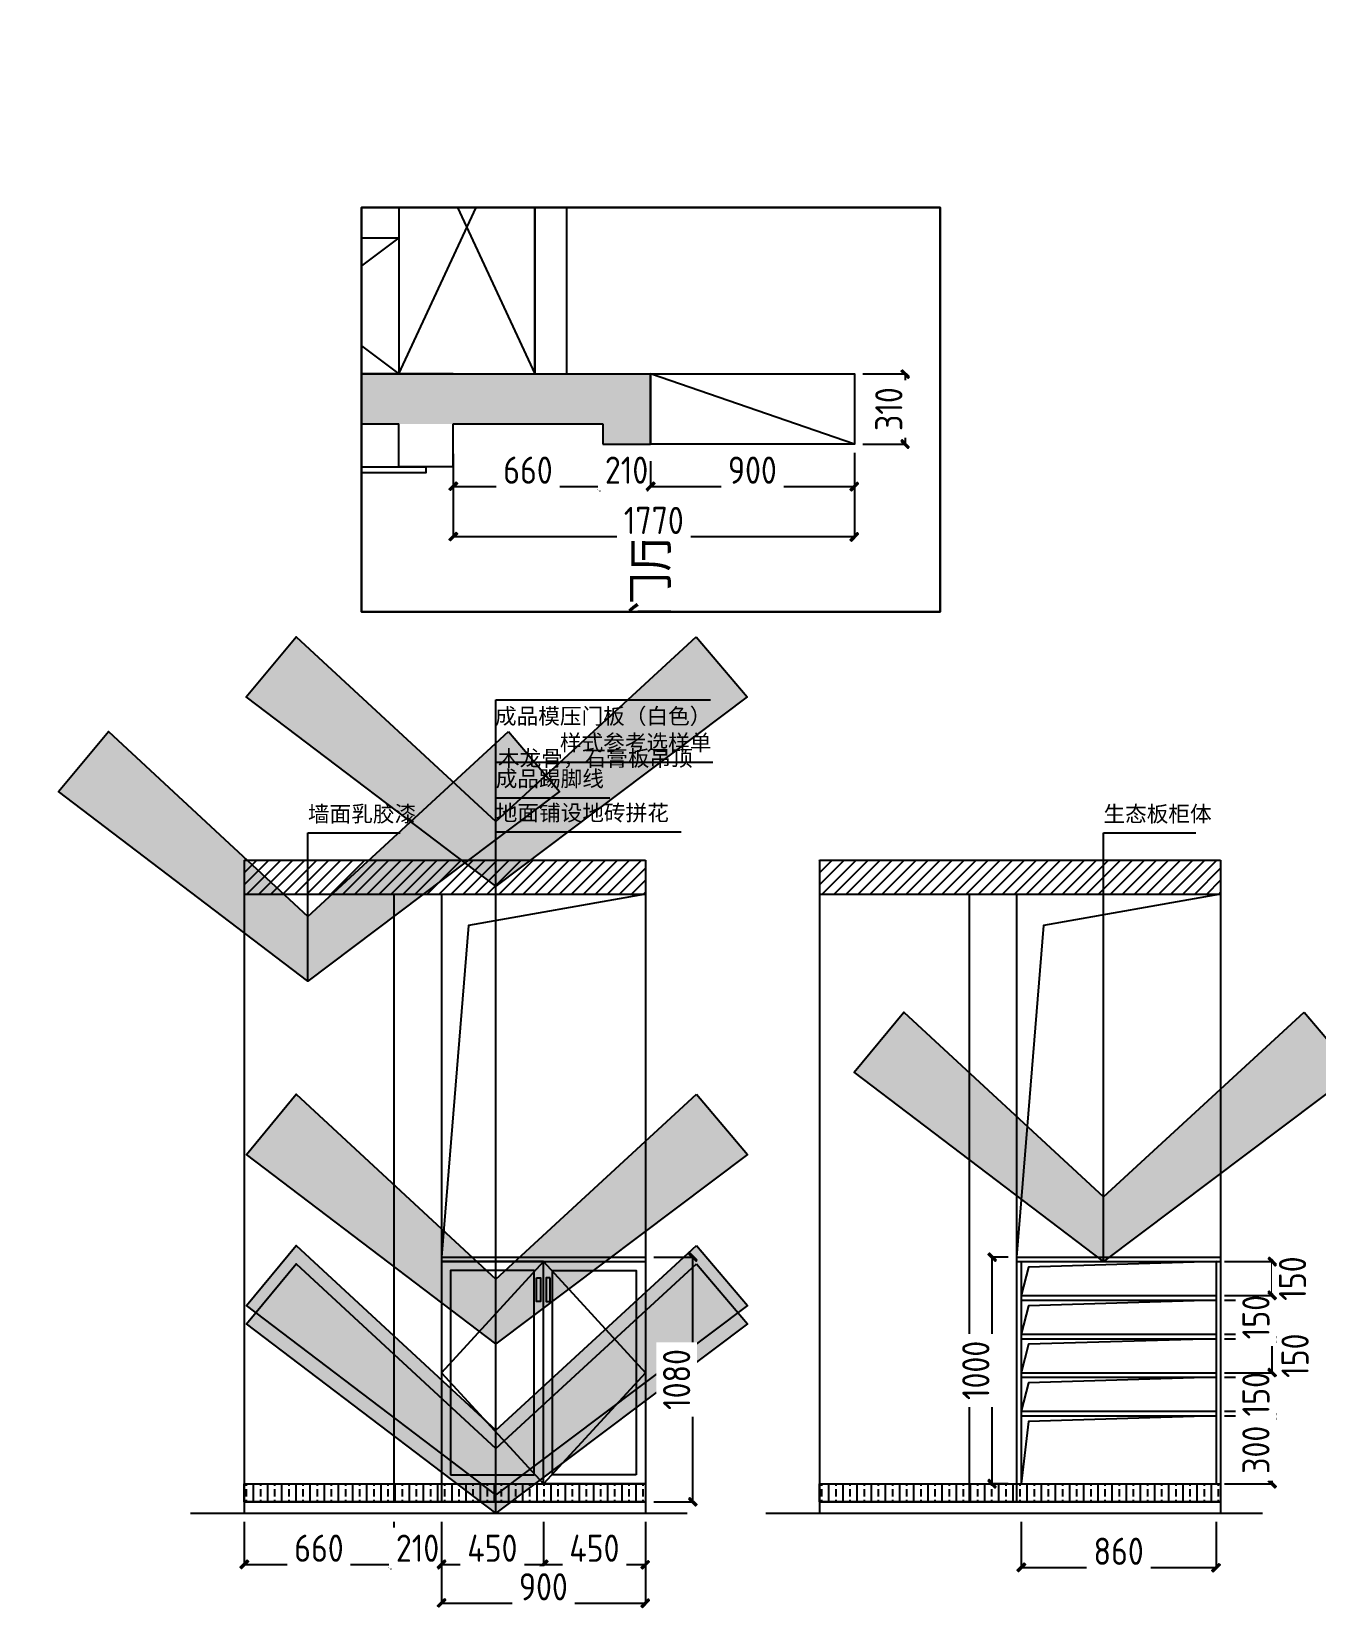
# Model space of a CAD drawing. Extents: x -74236 to 286982, y -14633 to 132816.
# Drawn here: x 125317 to 130981, y 121894 to 128843 of the extents above; entities that cross this region are included whole.
import ezdxf
from ezdxf.xclip import XClip

# ---------------------------------------------------------------- set-up
doc = ezdxf.new("R2010")
doc.units = 0
doc.header["$LTSCALE"] = 10
doc.header["$MEASUREMENT"] = 0
doc.header["$XCLIPFRAME"] = 2
doc.header["$PDSIZE"] = 5
for name, color, linetype in [('10立面', 3, 'Continuous'), ('1活动家具', 4, 'Continuous'), ('2改建新建', 7, 'Continuous'), ('5顶面布置', 3, 'Continuous'), ('图框', 4, 'Continuous')]:
    doc.layers.add(name, color=color, linetype=linetype)
doc.styles.add('pw50', font='simhei.ttf', dxfattribs={"height": 100})
doc.styles.get("Standard").update_dxf_attribs({"font": 'gbenor.shx', "bigfont": 'gbcbig.shx'})
doc.dimstyles.new('pw40', dxfattribs={"dimscale": 40, "dimtxt": 1.8, "dimasz": 0.04, "dimexe": 0, "dimexo": 0.625, "dimgap": 0.2, "dimtad": 1, "dimdec": 0, "dimrnd": 0.05, "dimdsep": 46, "dimtxsty": 'Standard', "dimblk": 'BZ', "dimcen": 0.06, "dimclrd": 127, "dimclre": 127, "dimclrt": 1, "dimadec": 0, "dimazin": 0, "dimtfac": 1, "dimtdec": 0, "dimtix": 1, "dimtmove": 2, "dimatfit": 3, "dimldrblk": 'jt', "dimfxl": 1, "dimtvp": 1, "dimtolj": 1, "dimtzin": 0, "dimarcsym": 0})
doc.dimstyles.new('wl20', dxfattribs={"dimscale": 60, "dimtxt": 1.8, "dimasz": 0.03, "dimexe": 0, "dimexo": 0.625, "dimgap": 0.2, "dimtad": 1, "dimdec": 0, "dimrnd": 0.05, "dimdsep": 46, "dimtxsty": 'Standard', "dimblk": 'BZ', "dimcen": 0.06, "dimclrd": 127, "dimclre": 127, "dimclrt": 1, "dimadec": 0, "dimazin": 0, "dimtfac": 1, "dimtdec": 0, "dimtix": 1, "dimtmove": 2, "dimatfit": 3, "dimldrblk": 'jt', "dimfxl": 1, "dimtvp": 1, "dimtfill": 1, "dimtolj": 1, "dimtzin": 0, "dimarcsym": 0})

# ---------------------------------------------------------------- blocks, each defined once
blk = doc.blocks.new('adsz')
h = blk.add_hatch(color=251)
h.dxf.hatch_style = 1
h.paths.add_polyline_path([(98345.7, 130009.6), (99635.7, 130009.6), (99635.7, 129691.9), (99855.7, 129691.9), (99855.7, 130009.6), (99855.7, 130229.6), (98125.7, 130229.6), (98125.7, 128609.6), (98125.7, 128369.6), (98125.7, 127709.6), (98035.7, 127709.6), (98035.7, 127499.6), (98345.7, 127499.6)])
at = {"color": 0}
for p, q in [((98125.7, 130229.6), (98125.7, 128609.6)), ((98345.7, 130009.6), (98345.7, 127499.6)), ((97935.7, 128609.6), (98125.7, 128609.6)), ((97935.7, 128369.6), (97935.7, 128609.6)), ((98345.7, 128369.6), (98345.7, 128609.6)), ((97935.7, 128369.6), (98125.7, 128369.6)), ((98125.7, 128369.6), (98125.7, 127709.6)), ((99635.7, 128009.6), (98345.7, 128009.6)), ((99635.7, 127869.6), (98345.7, 127869.6)), ((98125.7, 127709.6), (98035.7, 127709.6)), ((98035.7, 127709.6), (98035.7, 127499.6)), ((98345.7, 127499.6), (98035.7, 127499.6))]:
    blk.add_line(p, q, dxfattribs=at)
at = {"color": 1}
blk.add_lwpolyline([(97935.7, 129389.6), (97935.7, 128489.6), (97910.4, 128489.6), (97910.4, 129389.6)], close=True, dxfattribs=at)
at = {"color": 251}
blk.add_arc((97935.7, 128489.6), 900, 90, 180, dxfattribs=at)
at = {"layer": '1活动家具', "color": 251}
for p, q in [((98945.7, 128609.6), (98345.7, 129409.6)), ((98945.7, 129409.6), (98345.7, 128609.6)), ((99635.7, 128609.6), (98345.7, 128009.6)), ((98345.7, 128609.6), (99635.7, 128009.6)), ((98035.7, 126599.6), (98345.7, 127499.6))]:
    blk.add_line(p, q, dxfattribs=at)
at = {"layer": '1活动家具'}
for points in [[(98945.7, 128609.6), (98345.7, 128609.6), (98345.7, 129409.6), (98945.7, 129409.6)], [(99635.7, 128609.6), (98345.7, 128609.6), (98345.7, 128009.6), (99635.7, 128009.6)], [(98035.7, 127499.6), (98345.7, 127499.6), (98345.7, 126599.6), (98035.7, 126599.6)]]:
    blk.add_lwpolyline(points, close=True, dxfattribs=at)
at = {"layer": '1活动家具', "color": 1, "insert": (97268.5, 127408.2), "char_height": 150, "width": 1275.139, "attachment_point": 7, "style": 'pw50'}
blk.add_mtext('门厅', dxfattribs=at)
blk = doc.blocks.new('BZ')
at = {"layer": '图框', "linetype": 'Continuous'}
blk.add_hatch(color=2, dxfattribs=at).paths.add_polyline_path([(9.6, 6.5), (6.6, 9.4), (-10.5, -7.5), (-7.4, -10.7)])
blk.add_lwpolyline([(-7.4, -10.7), (9.6, 6.5), (6.6, 9.4), (-10.5, -7.5), (-7.4, -10.7)], dxfattribs=at)
blk = doc.blocks.new('*D100')
at = {"layer": '1活动家具', "color": 127, "lineweight": -2, "transparency": 16777216}
for p, q in [((126255.2, 122271.5), (126255.2, 122083.1)), ((126915.2, 122271.5), (126915.2, 122083.1)), ((126257, 122083.1), (126913.4, 122083.1))]:
    blk.add_line(p, q, dxfattribs=at)
at = {"layer": 'Defpoints', "color": 0, "transparency": 16777216}
for p in [(126255.2, 122309), (126915.2, 122309), (126915.2, 122083.1)]:
    blk.add_point(p, dxfattribs=at)
at = {"layer": '1活动家具', "color": 127, "lineweight": -2, "transparency": 16777216, "xscale": 1.8, "yscale": 1.8, "zscale": 1.8, "rotation": 180}
blk.add_blockref('BZ', (126255.2, 122083.1), dxfattribs=at)
at = {"layer": '1活动家具', "color": 127, "lineweight": -2, "transparency": 16777216, "xscale": 1.8, "yscale": 1.8, "zscale": 1.8}
blk.add_blockref('BZ', (126915.2, 122083.1), dxfattribs=at)
at = {"layer": '1活动家具', "color": 1, "transparency": 16777216, "insert": (126585.2, 122155.1), "char_height": 120, "attachment_point": 5, "bg_fill": 3, "box_fill_scale": 1.25, "bg_fill_color": 256, "bg_fill_true_color": 13158600, "bg_fill_transparency": 0}
blk.add_mtext('\\A1;660', dxfattribs=at)
blk = doc.blocks.new('jt')
at = {"layer": '图框', "linetype": 'Continuous'}
blk.add_hatch(color=2, dxfattribs=at).paths.add_polyline_path([(-22, 17.7), (-16.7, 22.2), (0, 0), (-16.7, -22), (-22, -17.6), (-5.7, 0)])
blk.add_lwpolyline([(-22, 17.7), (-16.7, 22.2), (0, 0), (-16.7, -22), (-22, -17.6), (-5.7, 0), (-22, 17.7)], dxfattribs=at)
blk = doc.blocks.new('*D101')
at = {"layer": '1活动家具', "color": 127, "lineweight": -2, "transparency": 16777216}
for p, q in [((126915.2, 122271.5), (126915.2, 122083.1)), ((127125.2, 122271.5), (127125.2, 122083.1)), ((126917, 122083.1), (127123.4, 122083.1))]:
    blk.add_line(p, q, dxfattribs=at)
at = {"layer": 'Defpoints', "color": 0, "transparency": 16777216}
for p in [(126915.2, 122309), (127125.2, 122309)]:
    blk.add_point(p, dxfattribs=at)
at = {"layer": '1活动家具', "color": 127, "lineweight": -2, "transparency": 16777216, "xscale": 1.8, "yscale": 1.8, "zscale": 1.8, "rotation": 180}
blk.add_blockref('BZ', (126915.2, 122083.1), dxfattribs=at)
at = {"layer": '1活动家具', "color": 127, "lineweight": -2, "transparency": 16777216, "xscale": 1.8, "yscale": 1.8, "zscale": 1.8}
blk.add_blockref('BZ', (127125.2, 122083.1), dxfattribs=at)
at = {"layer": '1活动家具', "color": 1, "transparency": 16777216, "insert": (127020.2, 122155.1), "char_height": 120, "attachment_point": 5, "bg_fill": 3, "box_fill_scale": 1.25, "bg_fill_color": 256, "bg_fill_true_color": 13158600, "bg_fill_transparency": 0}
blk.add_mtext('\\A1;210', dxfattribs=at)
at = {"layer": 'Defpoints', "color": 0, "transparency": 16777216}
blk.add_point((127125.2, 122083.1), dxfattribs=at)
blk = doc.blocks.new('*D102')
at = {"layer": '1活动家具', "color": 127, "lineweight": -2, "transparency": 16777216}
for p, q in [((127125.2, 122271.5), (127125.2, 122083.1)), ((127575.2, 122271.5), (127575.2, 122083.1)), ((127127, 122083.1), (127573.4, 122083.1))]:
    blk.add_line(p, q, dxfattribs=at)
at = {"layer": 'Defpoints', "color": 0, "transparency": 16777216}
for p in [(127125.2, 122309), (127575.2, 122309), (127575.2, 122083.1)]:
    blk.add_point(p, dxfattribs=at)
at = {"layer": '1活动家具', "color": 127, "lineweight": -2, "transparency": 16777216, "xscale": 1.8, "yscale": 1.8, "zscale": 1.8, "rotation": 180}
blk.add_blockref('BZ', (127125.2, 122083.1), dxfattribs=at)
at = {"layer": '1活动家具', "color": 127, "lineweight": -2, "transparency": 16777216, "xscale": 1.8, "yscale": 1.8, "zscale": 1.8}
blk.add_blockref('BZ', (127575.2, 122083.1), dxfattribs=at)
at = {"layer": '1活动家具', "color": 1, "transparency": 16777216, "insert": (127350.2, 122155.1), "char_height": 120, "attachment_point": 5, "bg_fill": 3, "box_fill_scale": 1.25, "bg_fill_color": 256, "bg_fill_true_color": 13158600, "bg_fill_transparency": 0}
blk.add_mtext('\\A1;450', dxfattribs=at)
blk = doc.blocks.new('*D103')
at = {"layer": '1活动家具', "color": 127, "lineweight": -2, "transparency": 16777216}
for p, q in [((127575.2, 122271.5), (127575.2, 122083.1)), ((128025.2, 122271.5), (128025.2, 122083.1)), ((127577, 122083.1), (128023.4, 122083.1))]:
    blk.add_line(p, q, dxfattribs=at)
at = {"layer": 'Defpoints', "color": 0, "transparency": 16777216}
for p in [(127575.2, 122309), (128025.2, 122309), (128025.2, 122083.1)]:
    blk.add_point(p, dxfattribs=at)
at = {"layer": '1活动家具', "color": 127, "lineweight": -2, "transparency": 16777216, "xscale": 1.8, "yscale": 1.8, "zscale": 1.8, "rotation": 180}
blk.add_blockref('BZ', (127575.2, 122083.1), dxfattribs=at)
at = {"layer": '1活动家具', "color": 127, "lineweight": -2, "transparency": 16777216, "xscale": 1.8, "yscale": 1.8, "zscale": 1.8}
blk.add_blockref('BZ', (128025.2, 122083.1), dxfattribs=at)
at = {"layer": '1活动家具', "color": 1, "transparency": 16777216, "insert": (127800.2, 122155.1), "char_height": 120, "attachment_point": 5, "bg_fill": 3, "box_fill_scale": 1.25, "bg_fill_color": 256, "bg_fill_true_color": 13158600, "bg_fill_transparency": 0}
blk.add_mtext('\\A1;450', dxfattribs=at)
blk = doc.blocks.new('*D104')
at = {"layer": '1活动家具', "color": 127, "lineweight": -2, "transparency": 16777216}
for p, q in [((127125.2, 122271.5), (127125.2, 121912.9)), ((128025.2, 122271.5), (128025.2, 121912.9)), ((127127, 121912.9), (128023.4, 121912.9))]:
    blk.add_line(p, q, dxfattribs=at)
at = {"layer": 'Defpoints', "color": 0, "transparency": 16777216}
for p in [(127125.2, 122309), (128025.2, 122309), (128025.2, 121912.9)]:
    blk.add_point(p, dxfattribs=at)
at = {"layer": '1活动家具', "color": 127, "lineweight": -2, "transparency": 16777216, "xscale": 1.8, "yscale": 1.8, "zscale": 1.8, "rotation": 180}
blk.add_blockref('BZ', (127125.2, 121912.9), dxfattribs=at)
at = {"layer": '1活动家具', "color": 127, "lineweight": -2, "transparency": 16777216, "xscale": 1.8, "yscale": 1.8, "zscale": 1.8}
blk.add_blockref('BZ', (128025.2, 121912.9), dxfattribs=at)
at = {"layer": '1活动家具', "color": 1, "transparency": 16777216, "insert": (127575.2, 121984.9), "char_height": 120, "attachment_point": 5, "bg_fill": 3, "box_fill_scale": 1.25, "bg_fill_color": 256, "bg_fill_true_color": 13158600, "bg_fill_transparency": 0}
blk.add_mtext('\\A1;900', dxfattribs=at)
blk = doc.blocks.new('*D105')
at = {"layer": '1活动家具', "color": 127, "lineweight": -2, "transparency": 16777216}
for p, q in [((128062.7, 123439), (128235, 123439)), ((128235, 122360.8), (128235, 123437.2)), ((128062.7, 122359), (128235, 122359))]:
    blk.add_line(p, q, dxfattribs=at)
at = {"layer": 'Defpoints', "color": 0, "transparency": 16777216}
for p in [(128025.2, 123439), (128235, 123439), (128025.2, 122359)]:
    blk.add_point(p, dxfattribs=at)
at = {"layer": '1活动家具', "color": 127, "lineweight": -2, "transparency": 16777216, "xscale": 1.8, "yscale": 1.8, "zscale": 1.8}
for p, rotation in [((128235, 123439), 90), ((128235, 122359), 270)]:
    blk.add_blockref('BZ', p, dxfattribs=dict(at, rotation=rotation))
at = {"layer": '1活动家具', "color": 1, "transparency": 16777216, "insert": (128163, 122899), "char_height": 120, "attachment_point": 5, "rotation": 90, "bg_fill": 3, "box_fill_scale": 1.25, "bg_fill_color": 256, "bg_fill_true_color": 13158600, "bg_fill_transparency": 0}
blk.add_mtext('\\A1;1080', dxfattribs=at)
blk = doc.blocks.new('*D106')
at = {"layer": '1活动家具', "color": 127, "lineweight": -2, "transparency": 16777216}
for p, q in [((130580.3, 122739), (130790.3, 122739)), ((130790.3, 122440.8), (130790.3, 122737.2)), ((130580.3, 122439), (130790.3, 122439))]:
    blk.add_line(p, q, dxfattribs=at)
at = {"layer": 'Defpoints', "color": 0, "transparency": 16777216}
for p in [(130542.8, 122739), (130542.8, 122439)]:
    blk.add_point(p, dxfattribs=at)
at = {"layer": '1活动家具', "color": 127, "lineweight": -2, "transparency": 16777216, "xscale": 1.8, "yscale": 1.8, "zscale": 1.8}
for p, rotation in [((130790.3, 122739), 90), ((130790.3, 122439), 270)]:
    blk.add_blockref('BZ', p, dxfattribs=dict(at, rotation=rotation))
at = {"layer": '1活动家具', "color": 1, "transparency": 16777216, "insert": (130718.3, 122589), "char_height": 120, "attachment_point": 5, "rotation": 90, "bg_fill": 3, "box_fill_scale": 1.25, "bg_fill_color": 256, "bg_fill_true_color": 13158600, "bg_fill_transparency": 0}
blk.add_mtext('\\A1;300', dxfattribs=at)
at = {"layer": 'Defpoints', "color": 0, "transparency": 16777216}
blk.add_point((130790.3, 122739), dxfattribs=at)
blk = doc.blocks.new('*D107')
at = {"layer": '1活动家具', "color": 127, "lineweight": -2, "transparency": 16777216}
for p, q in [((130580.3, 122909), (130790.3, 122909)), ((130790.3, 122910.8), (130790.3, 122912.6)), ((130790.3, 122759), (130790.3, 122909)), ((130580.3, 122759), (130790.3, 122759)), ((130790.3, 122757.2), (130790.3, 122755.4))]:
    blk.add_line(p, q, dxfattribs=at)
at = {"layer": 'Defpoints', "color": 0, "transparency": 16777216}
for p in [(130542.8, 122909), (130542.8, 122759)]:
    blk.add_point(p, dxfattribs=at)
at = {"layer": '1活动家具', "color": 127, "lineweight": -2, "transparency": 16777216, "xscale": 1.8, "yscale": 1.8, "zscale": 1.8}
for p, rotation in [((130790.3, 122909), 270), ((130790.3, 122759), 90)]:
    blk.add_blockref('BZ', p, dxfattribs=dict(at, rotation=rotation))
at = {"layer": '1活动家具', "color": 1, "transparency": 16777216, "insert": (130718.3, 122834), "char_height": 120, "attachment_point": 5, "rotation": 90, "bg_fill": 3, "box_fill_scale": 1.25, "bg_fill_color": 256, "bg_fill_true_color": 13158600, "bg_fill_transparency": 0}
blk.add_mtext('\\A1;150', dxfattribs=at)
at = {"layer": 'Defpoints', "color": 0, "transparency": 16777216}
blk.add_point((130790.3, 122909), dxfattribs=at)
blk = doc.blocks.new('*D108')
at = {"layer": '1活动家具', "color": 127, "lineweight": -2, "transparency": 16777216}
for p, q in [((130580.3, 123079), (130790.3, 123079)), ((130790.3, 122930.8), (130790.3, 123077.2)), ((130580.3, 122929), (130790.3, 122929))]:
    blk.add_line(p, q, dxfattribs=at)
at = {"layer": 'Defpoints', "color": 0, "transparency": 16777216}
for p in [(130542.8, 123079), (130542.8, 122929)]:
    blk.add_point(p, dxfattribs=at)
at = {"layer": '1活动家具', "color": 1, "transparency": 16777216, "insert": (130891.1, 123004), "char_height": 120, "attachment_point": 5, "rotation": 90, "bg_fill": 3, "box_fill_scale": 1.25, "bg_fill_color": 256, "bg_fill_true_color": 13158600, "bg_fill_transparency": 0}
blk.add_mtext('\\A1;150', dxfattribs=at)
at = {"layer": 'Defpoints', "color": 0, "transparency": 16777216}
blk.add_point((130790.3, 123079), dxfattribs=at)
at = {"layer": '1活动家具', "color": 127, "lineweight": -2, "transparency": 16777216, "xscale": 1.8, "yscale": 1.8, "zscale": 1.8}
for p, rotation in [((130790.3, 123079), 90), ((130790.3, 122929), 270)]:
    blk.add_blockref('BZ', p, dxfattribs=dict(at, rotation=rotation))
blk = doc.blocks.new('*D109')
at = {"layer": '1活动家具', "color": 127, "lineweight": -2, "transparency": 16777216}
for p, q in [((130580.3, 123249), (130790.3, 123249)), ((130790.3, 123250.8), (130790.3, 123252.6)), ((130790.3, 123099), (130790.3, 123249)), ((130580.3, 123099), (130790.3, 123099)), ((130790.3, 123097.2), (130790.3, 123095.4))]:
    blk.add_line(p, q, dxfattribs=at)
at = {"layer": 'Defpoints', "color": 0, "transparency": 16777216}
for p in [(130542.8, 123249), (130542.8, 123099)]:
    blk.add_point(p, dxfattribs=at)
at = {"layer": '1活动家具', "color": 127, "lineweight": -2, "transparency": 16777216, "xscale": 1.8, "yscale": 1.8, "zscale": 1.8}
for p, rotation in [((130790.3, 123249), 270), ((130790.3, 123099), 90)]:
    blk.add_blockref('BZ', p, dxfattribs=dict(at, rotation=rotation))
at = {"layer": '1活动家具', "color": 1, "transparency": 16777216, "insert": (130718.3, 123174), "char_height": 120, "attachment_point": 5, "rotation": 90, "bg_fill": 3, "box_fill_scale": 1.25, "bg_fill_color": 256, "bg_fill_true_color": 13158600, "bg_fill_transparency": 0}
blk.add_mtext('\\A1;150', dxfattribs=at)
at = {"layer": 'Defpoints', "color": 0, "transparency": 16777216}
blk.add_point((130790.3, 123249), dxfattribs=at)
blk = doc.blocks.new('*D110')
at = {"layer": '1活动家具', "color": 127, "lineweight": -2, "transparency": 16777216}
for p, q in [((130580.3, 123419), (130790.3, 123419)), ((130790.3, 123270.8), (130790.3, 123417.2)), ((130580.3, 123269), (130790.3, 123269))]:
    blk.add_line(p, q, dxfattribs=at)
at = {"layer": 'Defpoints', "color": 0, "transparency": 16777216}
for p in [(130542.8, 123419), (130542.8, 123269)]:
    blk.add_point(p, dxfattribs=at)
at = {"layer": '1活动家具', "color": 1, "transparency": 16777216, "insert": (130879.8, 123344), "char_height": 120, "attachment_point": 5, "rotation": 90, "bg_fill": 3, "box_fill_scale": 1.25, "bg_fill_color": 256, "bg_fill_true_color": 13158600, "bg_fill_transparency": 0}
blk.add_mtext('\\A1;150', dxfattribs=at)
at = {"layer": 'Defpoints', "color": 0, "transparency": 16777216}
blk.add_point((130790.3, 123419), dxfattribs=at)
at = {"layer": '1活动家具', "color": 127, "lineweight": -2, "transparency": 16777216, "xscale": 1.8, "yscale": 1.8, "zscale": 1.8}
for p, rotation in [((130790.3, 123419), 90), ((130790.3, 123269), 270)]:
    blk.add_blockref('BZ', p, dxfattribs=dict(at, rotation=rotation))
blk = doc.blocks.new('*D111')
at = {"layer": '1活动家具', "color": 127, "lineweight": -2, "transparency": 16777216}
for p, q in [((129682.8, 122271.5), (129682.8, 122069.6)), ((130542.8, 122271.5), (130542.8, 122069.6)), ((129684.6, 122069.6), (130541, 122069.6))]:
    blk.add_line(p, q, dxfattribs=at)
at = {"layer": 'Defpoints', "color": 0, "transparency": 16777216}
for p in [(129682.8, 122309), (130542.8, 122309), (130542.8, 122069.6)]:
    blk.add_point(p, dxfattribs=at)
at = {"layer": '1活动家具', "color": 127, "lineweight": -2, "transparency": 16777216, "xscale": 1.8, "yscale": 1.8, "zscale": 1.8, "rotation": 180}
blk.add_blockref('BZ', (129682.8, 122069.6), dxfattribs=at)
at = {"layer": '1活动家具', "color": 127, "lineweight": -2, "transparency": 16777216, "xscale": 1.8, "yscale": 1.8, "zscale": 1.8}
blk.add_blockref('BZ', (130542.8, 122069.6), dxfattribs=at)
at = {"layer": '1活动家具', "color": 1, "transparency": 16777216, "insert": (130112.8, 122141.6), "char_height": 120, "attachment_point": 5, "bg_fill": 3, "box_fill_scale": 1.25, "bg_fill_color": 256, "bg_fill_true_color": 13158600, "bg_fill_transparency": 0}
blk.add_mtext('\\A1;860', dxfattribs=at)
blk = doc.blocks.new('*D112')
at = {"layer": '1活动家具', "color": 127, "lineweight": -2, "transparency": 16777216}
for p, q in [((129625.3, 123439), (129554.7, 123439)), ((129554.7, 122440.8), (129554.7, 123437.2)), ((129625.3, 122439), (129554.7, 122439))]:
    blk.add_line(p, q, dxfattribs=at)
at = {"layer": 'Defpoints', "color": 0, "transparency": 16777216}
for p in [(129554.7, 123439), (129662.8, 123439), (129662.8, 122439)]:
    blk.add_point(p, dxfattribs=at)
at = {"layer": '1活动家具', "color": 127, "lineweight": -2, "transparency": 16777216, "xscale": 1.8, "yscale": 1.8, "zscale": 1.8}
for p, rotation in [((129554.7, 123439), 90), ((129554.7, 122439), 270)]:
    blk.add_blockref('BZ', p, dxfattribs=dict(at, rotation=rotation))
at = {"layer": '1活动家具', "color": 1, "transparency": 16777216, "insert": (129482.7, 122939), "char_height": 120, "attachment_point": 5, "rotation": 90, "bg_fill": 3, "box_fill_scale": 1.25, "bg_fill_color": 256, "bg_fill_true_color": 13158600, "bg_fill_transparency": 0}
blk.add_mtext('\\A1;1000', dxfattribs=at)
blk = doc.blocks.new('*D166')
at = {"layer": '1活动家具', "color": 127, "lineweight": -2, "transparency": 16777216}
for p, q in [((127177.2, 126980.5), (127177.2, 126836.8)), ((127837.2, 126985.5), (127837.2, 126836.8)), ((127179, 126836.8), (127835.4, 126836.8))]:
    blk.add_line(p, q, dxfattribs=at)
at = {"layer": 'Defpoints', "color": 0, "transparency": 16777216}
for p in [(127177.2, 127018), (127837.2, 127023), (127837.2, 126836.8)]:
    blk.add_point(p, dxfattribs=at)
at = {"layer": '1活动家具', "color": 127, "lineweight": -2, "transparency": 16777216, "xscale": 1.8, "yscale": 1.8, "zscale": 1.8, "rotation": 180}
blk.add_blockref('BZ', (127177.2, 126836.8), dxfattribs=at)
at = {"layer": '1活动家具', "color": 127, "lineweight": -2, "transparency": 16777216, "xscale": 1.8, "yscale": 1.8, "zscale": 1.8}
blk.add_blockref('BZ', (127837.2, 126836.8), dxfattribs=at)
at = {"layer": '1活动家具', "color": 1, "transparency": 16777216, "insert": (127507.2, 126908.8), "char_height": 120, "attachment_point": 5, "bg_fill": 3, "box_fill_scale": 1.25, "bg_fill_color": 256, "bg_fill_true_color": 13158600, "bg_fill_transparency": 0}
blk.add_mtext('\\A1;660', dxfattribs=at)
blk = doc.blocks.new('*D167')
at = {"layer": '1活动家具', "color": 127, "lineweight": -2, "transparency": 16777216}
for p, q in [((128047.2, 126985.5), (128047.2, 126836.8)), ((127837.2, 126948), (127837.2, 126836.8)), ((127839, 126836.8), (128045.4, 126836.8))]:
    blk.add_line(p, q, dxfattribs=at)
at = {"layer": '1活动家具', "color": 127, "lineweight": -2, "transparency": 16777216, "xscale": 1.8, "yscale": 1.8, "zscale": 1.8, "rotation": 180}
blk.add_blockref('BZ', (127837.2, 126836.8), dxfattribs=at)
at = {"layer": '1活动家具', "color": 127, "lineweight": -2, "transparency": 16777216, "xscale": 1.8, "yscale": 1.8, "zscale": 1.8}
blk.add_blockref('BZ', (128047.2, 126836.8), dxfattribs=at)
at = {"layer": '1活动家具', "color": 1, "transparency": 16777216, "insert": (127942.2, 126908.8), "char_height": 120, "attachment_point": 5, "bg_fill": 3, "box_fill_scale": 1.25, "bg_fill_color": 256, "bg_fill_true_color": 13158600, "bg_fill_transparency": 0}
blk.add_mtext('\\A1;210', dxfattribs=at)
at = {"layer": 'Defpoints', "color": 0, "transparency": 16777216}
for p in [(127837.2, 126985.5), (128047.2, 127023), (128047.2, 126836.8)]:
    blk.add_point(p, dxfattribs=at)
blk = doc.blocks.new('*D168')
at = {"layer": '1活动家具', "color": 127, "lineweight": -2, "transparency": 16777216}
for p, q in [((128947.2, 126985.5), (128947.2, 126836.8)), ((128047.2, 126948), (128047.2, 126836.8)), ((128049, 126836.8), (128945.4, 126836.8))]:
    blk.add_line(p, q, dxfattribs=at)
at = {"layer": 'Defpoints', "color": 0, "transparency": 16777216}
for p in [(128047.2, 126985.5), (128947.2, 127023), (128947.2, 126836.8)]:
    blk.add_point(p, dxfattribs=at)
at = {"layer": '1活动家具', "color": 127, "lineweight": -2, "transparency": 16777216, "xscale": 1.8, "yscale": 1.8, "zscale": 1.8, "rotation": 180}
blk.add_blockref('BZ', (128047.2, 126836.8), dxfattribs=at)
at = {"layer": '1活动家具', "color": 127, "lineweight": -2, "transparency": 16777216, "xscale": 1.8, "yscale": 1.8, "zscale": 1.8}
blk.add_blockref('BZ', (128947.2, 126836.8), dxfattribs=at)
at = {"layer": '1活动家具', "color": 1, "transparency": 16777216, "insert": (128497.2, 126908.8), "char_height": 120, "attachment_point": 5, "bg_fill": 3, "box_fill_scale": 1.25, "bg_fill_color": 256, "bg_fill_true_color": 13158600, "bg_fill_transparency": 0}
blk.add_mtext('\\A1;900', dxfattribs=at)
blk = doc.blocks.new('*D169')
at = {"layer": '1活动家具', "color": 127, "lineweight": -2, "transparency": 16777216}
for p, q in [((128984.7, 127333), (129170.9, 127333)), ((129170.9, 127331.2), (129170.9, 127024.8)), ((128984.7, 127023), (129170.9, 127023))]:
    blk.add_line(p, q, dxfattribs=at)
at = {"layer": 'Defpoints', "color": 0, "transparency": 16777216}
for p in [(128947.2, 127333), (128947.2, 127023)]:
    blk.add_point(p, dxfattribs=at)
at = {"layer": '1活动家具', "color": 127, "lineweight": -2, "transparency": 16777216, "xscale": 1.8, "yscale": 1.8, "zscale": 1.8}
for p, rotation in [((129170.9, 127333), 90), ((129170.9, 127023), 270)]:
    blk.add_blockref('BZ', p, dxfattribs=dict(at, rotation=rotation))
at = {"layer": '1活动家具', "color": 1, "transparency": 16777216, "insert": (129098.9, 127178), "char_height": 120, "attachment_point": 5, "rotation": 90, "bg_fill": 3, "box_fill_scale": 1.25, "bg_fill_color": 256, "bg_fill_true_color": 13158600, "bg_fill_transparency": 0}
blk.add_mtext('\\A1;310', dxfattribs=at)
at = {"layer": 'Defpoints', "color": 0, "transparency": 16777216}
blk.add_point((129170.9, 127023), dxfattribs=at)
blk = doc.blocks.new('*D170')
at = {"layer": '1活动家具', "color": 127, "lineweight": -2, "transparency": 16777216}
for p, q in [((128947.2, 126948), (128947.2, 126615.1)), ((127177.2, 126885.5), (127177.2, 126615.1)), ((128945.4, 126615.1), (127179, 126615.1))]:
    blk.add_line(p, q, dxfattribs=at)
at = {"layer": 'Defpoints', "color": 0, "transparency": 16777216}
for p in [(128947.2, 126985.5), (127177.2, 126923), (127177.2, 126615.1)]:
    blk.add_point(p, dxfattribs=at)
at = {"layer": '1活动家具', "color": 127, "lineweight": -2, "transparency": 16777216, "xscale": 1.8, "yscale": 1.8, "zscale": 1.8, "rotation": 180}
blk.add_blockref('BZ', (127177.2, 126615.1), dxfattribs=at)
at = {"layer": '1活动家具', "color": 127, "lineweight": -2, "transparency": 16777216, "xscale": 1.8, "yscale": 1.8, "zscale": 1.8}
blk.add_blockref('BZ', (128947.2, 126615.1), dxfattribs=at)
at = {"layer": '1活动家具', "color": 1, "transparency": 16777216, "insert": (128062.2, 126687.1), "char_height": 120, "attachment_point": 5, "bg_fill": 3, "box_fill_scale": 1.25, "bg_fill_color": 256, "bg_fill_true_color": 13158600, "bg_fill_transparency": 0}
blk.add_mtext('\\A1;1770', dxfattribs=at)

msp = doc.modelspace()

# ---------------------------------------------------------------- hatches: boundary and pattern name
at = {"layer": '2改建新建'}
h = msp.add_hatch(dxfattribs=at)
h.set_pattern_fill('ANSI31', color=251, scale=300)
h.set_pattern_definition([(45, (4797.035, 758.47), (-26.516504, 26.516504), [])])
h.paths.add_polyline_path([(126255.2, 125039), (128025.2, 125039), (128025.2, 125189), (126255.2, 125189)])
h = msp.add_hatch(dxfattribs=at)
h.set_pattern_fill('ANSI31', color=251, scale=300)
h.set_pattern_definition([(45, (7334.693, 758.47), (-26.516504, 26.516504), [])])
h.paths.add_polyline_path([(128792.8, 125039), (130562.8, 125039), (130562.8, 125189), (128792.8, 125189)])
at = {"layer": '5顶面布置'}
h = msp.add_hatch(dxfattribs=at)
h.set_pattern_fill('ANSI33', color=251, scale=250, angle=45, double=1)
h.set_pattern_definition([(90, (4797.035, 758.47), (-62.5, 1e-14), []), (90, (4828.285, 789.72), (-62.5, 1e-14), [31.25, -15.625])])
h.paths.add_polyline_path([(126255.2, 122439), (126255.2, 122359), (128025.2, 122359), (128025.2, 122439)])
h = msp.add_hatch(dxfattribs=at)
h.set_pattern_fill('ANSI33', color=251, scale=250, angle=45, double=1)
h.set_pattern_definition([(90, (7334.693, 758.47), (-62.5, 1e-14), []), (90, (7365.943, 789.72), (-62.5, 1e-14), [31.25, -15.625])])
h.paths.add_polyline_path([(128792.8, 122439), (128792.8, 122359), (130562.8, 122359), (130562.8, 122439)])

# ---------------------------------------------------------------- linework, layer by layer
at = {"layer": '1活动家具', "color": 0}
for p, q in [((126255.2, 125189), (126255.2, 122309)), ((128025.2, 125189), (128025.2, 122309)), ((128792.8, 125189), (128792.8, 122309)), ((130562.8, 125189), (130562.8, 122309)), ((126915.2, 125039), (126915.2, 122359)), ((127125.2, 125039), (127125.2, 122359)), ((129452.8, 125039), (129452.8, 122359)), ((129662.8, 125039), (129662.8, 122359))]:
    msp.add_line(p, q, dxfattribs=at)
at = {"layer": '1活动家具', "color": 3}
for p, q in [((129662.8, 123419), (129662.8, 122439)), ((129682.8, 123419), (129682.8, 122439)), ((130542.8, 123419), (130542.8, 122439)), ((130562.8, 123419), (130562.8, 122439)), ((129682.8, 123269), (130542.8, 123269)), ((129682.8, 123249), (130542.8, 123249)), ((129682.8, 123099), (130542.8, 123099)), ((129682.8, 123079), (130542.8, 123079)), ((129682.8, 122929), (130542.8, 122929)), ((129682.8, 122909), (130542.8, 122909)), ((129682.8, 122759), (130542.8, 122759)), ((129682.8, 122739), (130542.8, 122739))]:
    msp.add_line(p, q, dxfattribs=at)
at = {"layer": '1活动家具', "color": 251}
for points in [[(128025.2, 125039), (127244.3, 124901.4), (127125.2, 123439)], [(130562.8, 125039), (129781.9, 124901.4), (129662.8, 123439)], [(127575.2, 123419), (127125.2, 122929), (127575.2, 122439)], [(127575.2, 123419), (128025.2, 122929), (127575.2, 122439)]]:
    msp.add_lwpolyline(points, dxfattribs=at)
at = {"layer": '1活动家具', "color": 3}
for points in [[(127125.2, 123439), (128025.2, 123439)], [(129662.8, 123439), (130562.8, 123439)], [(127125.2, 123419), (128025.2, 123419)], [(129662.8, 123419), (130562.8, 123419)]]:
    msp.add_lwpolyline(points, dxfattribs=at)
for points in [[(127125.2, 122439), (127575.2, 122439), (127575.2, 123419), (127125.2, 123419)], [(128025.2, 122439), (127575.2, 122439), (127575.2, 123419), (128025.2, 123419)], [(127545.3, 123346.9), (127563, 123346.9), (127563, 123242.8), (127545.3, 123242.8)], [(127605.1, 123346.9), (127587.3, 123346.9), (127587.3, 123242.8), (127605.1, 123242.8)]]:
    msp.add_lwpolyline(points, close=True, dxfattribs=at)
at = {"layer": '1活动家具', "color": 251}
for points in [[(127165.2, 122479), (127535.2, 122479), (127535.2, 123379), (127165.2, 123379)], [(127985.2, 122479), (127615.2, 122479), (127615.2, 123379), (127985.2, 123379)]]:
    msp.add_lwpolyline(points, close=True, dxfattribs=at)
at = {"layer": '2改建新建', "color": 0}
for p, q in [((126255.2, 125189), (128025.2, 125189)), ((128792.8, 125189), (130562.8, 125189)), ((126255.2, 125039), (128025.2, 125039)), ((128792.8, 125039), (130562.8, 125039)), ((126019.2, 122309), (128209.8, 122309)), ((126255.2, 122359), (128025.2, 122359)), ((128556.9, 122309), (130747.4, 122309)), ((128792.8, 122359), (130562.8, 122359))]:
    msp.add_line(p, q, dxfattribs=at)
for points in [[(128025.2, 122359), (126255.2, 122359), (126255.2, 122439), (128025.2, 122439)], [(130562.8, 122359), (128792.8, 122359), (128792.8, 122439), (130562.8, 122439)]]:
    msp.add_lwpolyline(points, dxfattribs=at)

# ---------------------------------------------------------------- block references
ref = msp.add_blockref('adsz', (255546.8, 28987.3), dxfattribs=dict(at, rotation=89.99999999999999))
XClip(ref).set_block_clipping_path([(97296.8464738057, 126221.5996996986), (99079.6012107967, 128774.2417287179)])

# ---------------------------------------------------------------- texts
at = {"layer": '10立面', "char_height": 70}
for s, insert, width, attachment_point in [('{\\fSimSun|b0|i0|c134|p2;\\C1;成品模压门板（白色）\\P样式参考选样单}', (128316.3, 125859.2), 1094.447, 3), ('{\\fSimSun|b0|i0|c134|p2;\\C1;木龙骨，石膏板吊顶}', (127374.6, 125673.7), 1312.575, 1), ('{\\fSimSun|b0|i0|c134|p2;\\C1;成品踢脚线}', (127364.9, 125583.4), 1312.575, 1), ('{\\fSimSun|b0|i0|c134|p2;\\C1;墙面乳胶漆}', (126536.4, 125428.2), 1312.575, 1), ('{\\fSimSun|b0|i0|c134|p2;\\C1;地面铺设地砖拼花}', (127364.9, 125432.9), 1312.575, 1), ('{\\fSimSun|b0|i0|c134|p2;\\C1;生态板柜体}', (130045.8, 125428.2), 1312.575, 1)]:
    msp.add_mtext(s, dxfattribs=dict(at, insert=insert, width=width, attachment_point=attachment_point))

# ---------------------------------------------------------------- leaders
for points in [[(127364.9, 123056.7), (127364.9, 125620.9), (128322.1, 125620.9)], [(127364.9, 122390), (127364.9, 125464.3), (127869, 125464.3)], [(126536.4, 124656.1), (126536.4, 125309.1), (126943.9, 125309.1)], [(127364.9, 122309.6), (127364.9, 125313.8), (128182.4, 125313.8)], [(130045.8, 123419), (130045.8, 125309.1), (130453.3, 125309.1)]]:
    msp.add_leader(points, dimstyle='pw40', override={"dimscale": 50, "dimasz": 1, "dimtad": 0})
at = {"layer": '10立面'}
msp.add_leader([(127364.9, 125074.4), (127364.8, 125895.9), (128312.9, 125895.9)], dimstyle='pw40', override={"dimscale": 50, "dimasz": 1, "dimtad": 0}, dxfattribs=at)

# ---------------------------------------------------------------- next in the draw order: linework, layer by layer
at = {"layer": '1活动家具', "color": 0}
msp.add_lwpolyline([(126772.6, 128066.9), (129325.2, 128066.9), (129325.2, 126284.2), (126772.6, 126284.2)], close=True, dxfattribs=at)

# ---------------------------------------------------------------- next in the draw order: dimensions: what is measured, and where the dimension line sits
at = {"layer": '1活动家具', "color": 3}
for base, p1, p2, picture, middle in [((129554.7, 123439), (129662.8, 122439), (129662.8, 123439), '*D112', (129482.7, 122939)), ((130790.3, 122739), (130542.8, 122439), (130542.8, 122739), '*D106', (130718.3, 122589))]:
    dim = msp.add_linear_dim(base=base, p1=p1, p2=p2, angle=90, dimstyle='wl20', override={"dimtxt": 2, "dimfxl": 20, "dimfxlon": 1, "dimarcsym": 1}, dxfattribs=at)
    dim.commit()
    dim.dimension.update_dxf_attribs({"geometry": picture, "text_midpoint": middle})
at = {"layer": '1活动家具', "color": 251}
dim = msp.add_linear_dim(base=(126915.2, 122083.1), p1=(126255.2, 122309), p2=(126915.2, 122309), dimstyle='wl20', override={"dimtxt": 2, "dimfxl": 20, "dimfxlon": 1, "dimarcsym": 1}, dxfattribs=at)
dim.commit()
dim.dimension.update_dxf_attribs({"geometry": '*D100', "text_midpoint": (126585.2, 122155.1)})
at = {"layer": '1活动家具', "color": 3}
dim = msp.add_linear_dim(base=(130542.8, 122069.6), p1=(129682.8, 122309), p2=(130542.8, 122309), dimstyle='wl20', override={"dimtxt": 2, "dimfxl": 20, "dimfxlon": 1, "dimarcsym": 1}, dxfattribs=at)
dim.commit()
dim.dimension.update_dxf_attribs({"geometry": '*D111', "text_midpoint": (130112.8, 122141.6)})

# ---------------------------------------------------------------- next in the draw order: dimensions: what is measured, and where the dimension line sits
at = {"layer": '1活动家具', "color": 251}
for base, p1, p2, picture, middle in [((127837.2, 126836.8), (127177.2, 127018), (127837.2, 127023), '*D166', (127507.2, 126908.8)), ((127125.2, 122083.1), (126915.2, 122309), (127125.2, 122309), '*D101', (127020.2, 122155.1))]:
    dim = msp.add_linear_dim(base=base, p1=p1, p2=p2, dimstyle='wl20', override={"dimtxt": 2, "dimfxl": 20, "dimfxlon": 1, "dimarcsym": 1}, dxfattribs=at)
    dim.commit()
    dim.dimension.update_dxf_attribs({"geometry": picture, "text_midpoint": middle})
at = {"layer": '1活动家具', "color": 3}
dim = msp.add_linear_dim(base=(130790.3, 122909), p1=(130542.8, 122759), p2=(130542.8, 122909), angle=90, dimstyle='wl20', override={"dimtxt": 2, "dimfxl": 20, "dimfxlon": 1, "dimarcsym": 1}, dxfattribs=at)
dim.commit()
dim.dimension.update_dxf_attribs({"geometry": '*D107', "text_midpoint": (130718.3, 122834)})

# ---------------------------------------------------------------- next in the draw order: linework, layer by layer
at = {"layer": '1活动家具', "color": 251}
msp.add_lwpolyline([(130542.8, 122739), (129715.2, 122714.5), (129682.8, 122439)], dxfattribs=at)

# ---------------------------------------------------------------- next in the draw order: dimensions: what is measured, and where the dimension line sits
for base, p1, p2, picture, middle in [((128047.2, 126836.8), (127837.2, 126985.5), (128047.2, 127023), '*D167', (127942.2, 126908.8)), ((127575.2, 122083.1), (127125.2, 122309), (127575.2, 122309), '*D102', (127350.2, 122155.1))]:
    dim = msp.add_linear_dim(base=base, p1=p1, p2=p2, dimstyle='wl20', override={"dimtxt": 2, "dimfxl": 20, "dimfxlon": 1, "dimarcsym": 1}, dxfattribs=at)
    dim.commit()
    dim.dimension.update_dxf_attribs({"geometry": picture, "text_midpoint": middle})
at = {"layer": '1活动家具', "color": 3}
dim = msp.add_linear_dim(base=(130790.3, 123079), p1=(130542.8, 122929), p2=(130542.8, 123079), angle=90, dimstyle='wl20', override={"dimtxt": 2, "dimfxl": 20, "dimfxlon": 1, "dimarcsym": 1}, dxfattribs=at)
dim.commit()
dim.dimension.update_dxf_attribs({"geometry": '*D108', "text_midpoint": (130891.1, 123004), "dimtype": 160})

# ---------------------------------------------------------------- next in the draw order: linework, layer by layer
at = {"layer": '1活动家具', "color": 251}
msp.add_lwpolyline([(130542.8, 122909), (129715.2, 122884.5), (129682.8, 122759)], dxfattribs=at)

# ---------------------------------------------------------------- next in the draw order: dimensions: what is measured, and where the dimension line sits
for base, p1, p2, picture, middle in [((128947.2, 126836.8), (128047.2, 126985.5), (128947.2, 127023), '*D168', (128497.2, 126908.8)), ((128025.2, 122083.1), (127575.2, 122309), (128025.2, 122309), '*D103', (127800.2, 122155.1))]:
    dim = msp.add_linear_dim(base=base, p1=p1, p2=p2, dimstyle='wl20', override={"dimtxt": 2, "dimfxl": 20, "dimfxlon": 1, "dimarcsym": 1}, dxfattribs=at)
    dim.commit()
    dim.dimension.update_dxf_attribs({"geometry": picture, "text_midpoint": middle})
at = {"layer": '1活动家具', "color": 3}
dim = msp.add_linear_dim(base=(130790.3, 123249), p1=(130542.8, 123099), p2=(130542.8, 123249), angle=90, dimstyle='wl20', override={"dimtxt": 2, "dimfxl": 20, "dimfxlon": 1, "dimarcsym": 1}, dxfattribs=at)
dim.commit()
dim.dimension.update_dxf_attribs({"geometry": '*D109', "text_midpoint": (130718.3, 123174)})

# ---------------------------------------------------------------- next in the draw order: linework, layer by layer
at = {"layer": '1活动家具', "color": 251}
msp.add_lwpolyline([(130542.8, 123079), (129715.2, 123054.5), (129682.8, 122929)], dxfattribs=at)

# ---------------------------------------------------------------- next in the draw order: dimensions: what is measured, and where the dimension line sits
dim = msp.add_linear_dim(base=(129170.9, 127023), p1=(128947.2, 127333), p2=(128947.2, 127023), angle=90, dimstyle='wl20', override={"dimtxt": 2, "dimfxl": 20, "dimfxlon": 1, "dimarcsym": 1}, dxfattribs=at)
dim.commit()
dim.dimension.update_dxf_attribs({"geometry": '*D169', "text_midpoint": (129098.9, 127178)})
at = {"layer": '1活动家具', "color": 3}
dim = msp.add_linear_dim(base=(130790.3, 123419), p1=(130542.8, 123269), p2=(130542.8, 123419), angle=90, dimstyle='wl20', override={"dimtxt": 2, "dimfxl": 20, "dimfxlon": 1, "dimarcsym": 1}, dxfattribs=at)
dim.commit()
dim.dimension.update_dxf_attribs({"geometry": '*D110', "text_midpoint": (130879.8, 123344), "dimtype": 160})
at = {"layer": '1活动家具', "color": 251}
dim = msp.add_linear_dim(base=(128025.2, 121912.9), p1=(127125.2, 122309), p2=(128025.2, 122309), dimstyle='wl20', override={"dimtxt": 2, "dimfxl": 20, "dimfxlon": 1, "dimarcsym": 1}, dxfattribs=at)
dim.commit()
dim.dimension.update_dxf_attribs({"geometry": '*D104', "text_midpoint": (127575.2, 121984.9)})

# ---------------------------------------------------------------- next in the draw order: linework, layer by layer
for points in [[(130542.8, 123419), (129715.2, 123394.5), (129682.8, 123269)], [(130542.8, 123249), (129715.2, 123224.5), (129682.8, 123099)]]:
    msp.add_lwpolyline(points, dxfattribs=at)

# ---------------------------------------------------------------- next in the draw order: dimensions: what is measured, and where the dimension line sits
dim = msp.add_linear_dim(base=(127177.2, 126615.1), p1=(128947.2, 126985.5), p2=(127177.2, 126923), dimstyle='wl20', override={"dimtxt": 2, "dimfxl": 20, "dimfxlon": 1, "dimarcsym": 1}, dxfattribs=at)
dim.commit()
dim.dimension.update_dxf_attribs({"geometry": '*D170', "text_midpoint": (128062.2, 126687.1)})
dim = msp.add_linear_dim(base=(128235, 123439), p1=(128025.2, 122359), p2=(128025.2, 123439), angle=90, dimstyle='wl20', override={"dimtxt": 2, "dimfxl": 20, "dimfxlon": 1, "dimarcsym": 1}, dxfattribs=at)
dim.commit()
dim.dimension.update_dxf_attribs({"geometry": '*D105', "text_midpoint": (128163, 122899)})

doc.saveas('drawing.dxf')
